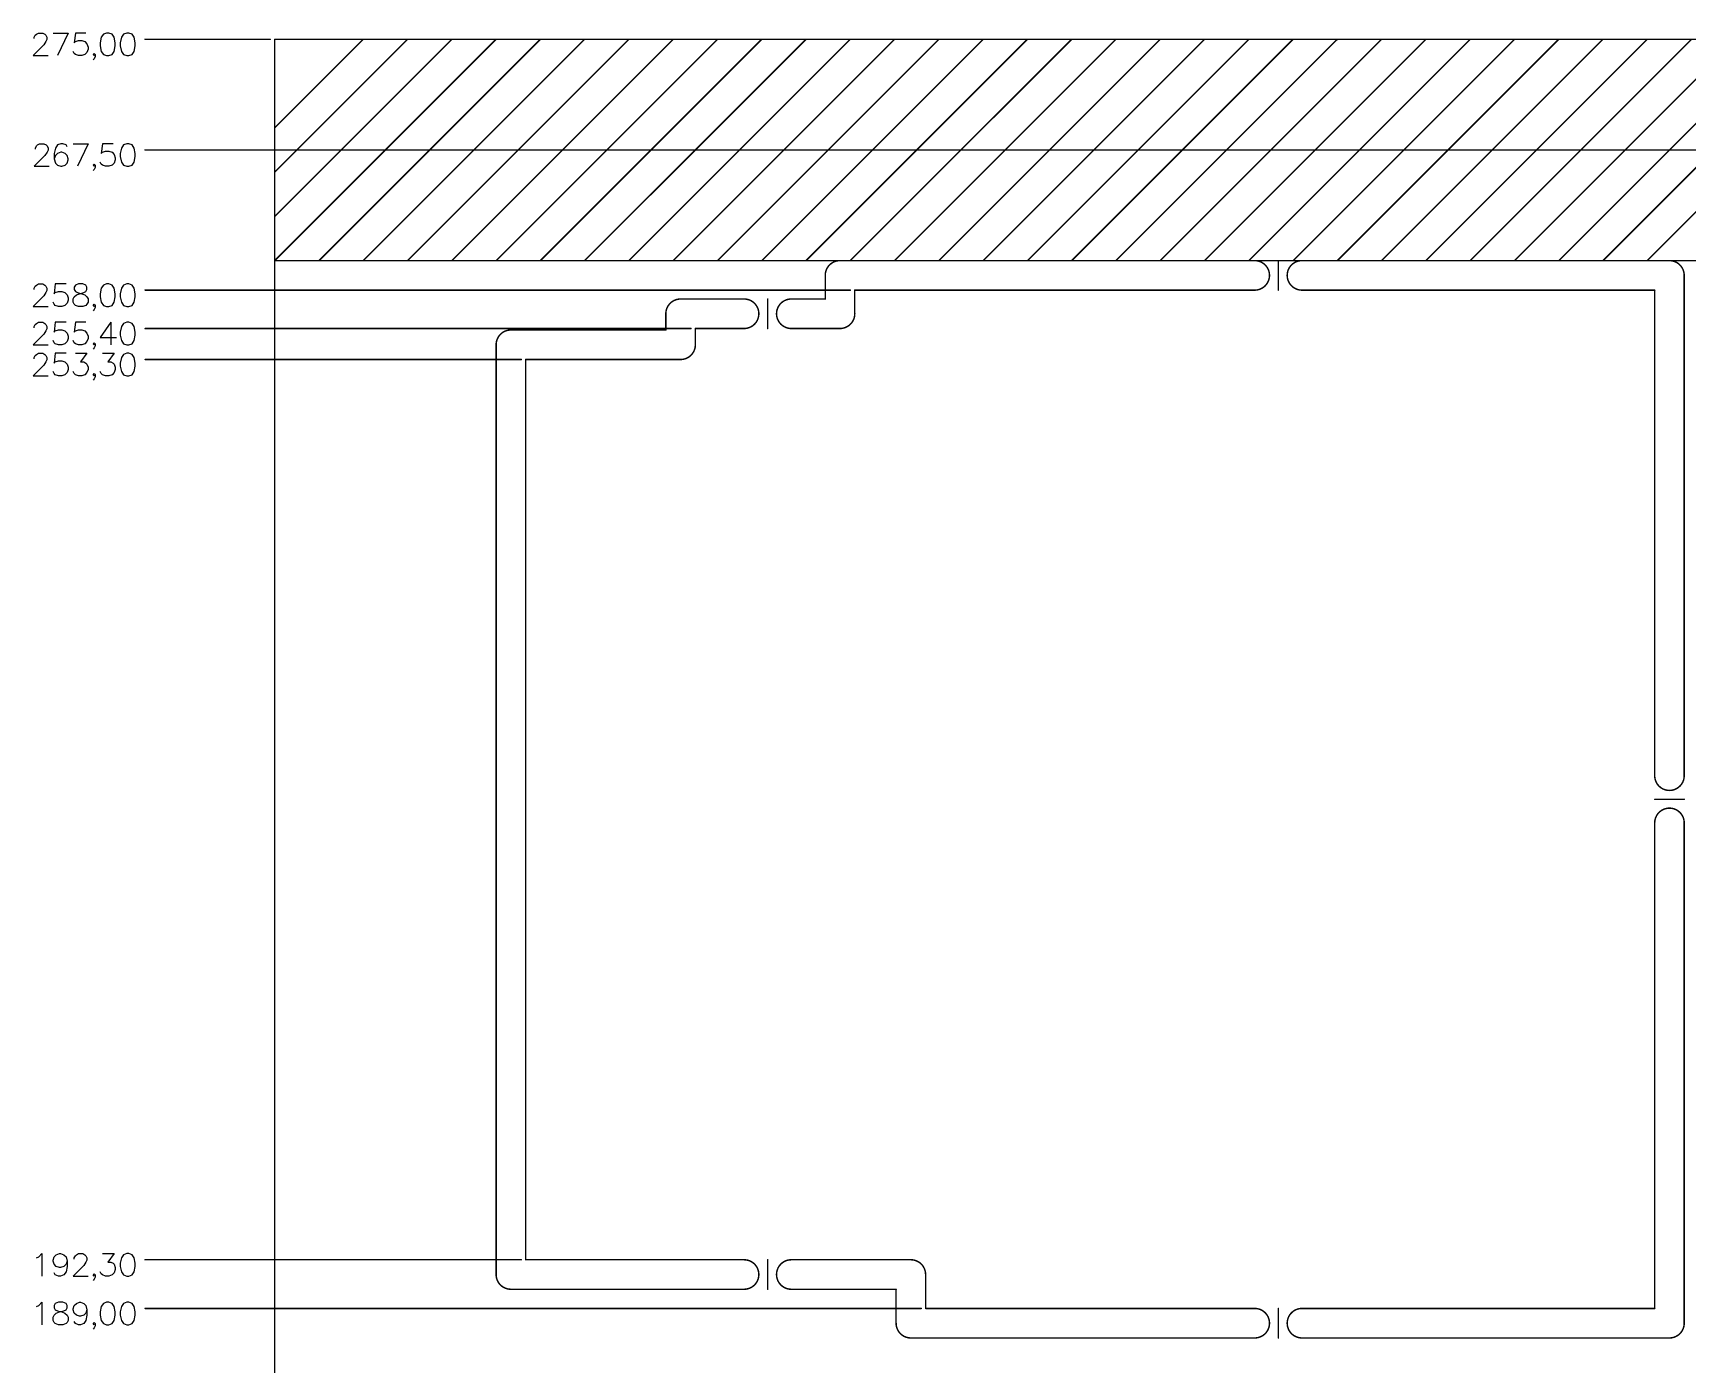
# Model space of a CAD drawing. Header units: millimetres. Extents: x 13 to 259, y -2 to 326.
# Drawn here: x 34.4 to 146.6, y 236 to 326.2 of the extents above; entities that cross this region are included whole.
import ezdxf

# ---------------------------------------------------------------- set-up
doc = ezdxf.new("R2010")
doc.units = ezdxf.units.MM
doc.layers.add('Mechanical9', color=56, linetype='Continuous')

msp = doc.modelspace()

# ---------------------------------------------------------------- linework, layer by layer
at = {"layer": 'Mechanical9'}
for p, q in [((35.15, 325.42), (34.43, 324.69)), ((34.5, 325.93), (34.57, 326.07)), ((34.5, 325.85), (34.5, 325.93)), ((34.57, 326.07), (34.65, 326.14)), ((34.65, 326.14), (34.79, 326.22)), ((34.79, 326.22), (35.08, 326.22)), ((35.08, 326.22), (35.23, 326.14)), ((35.3, 325.64), (35.15, 325.42)), ((35.23, 326.14), (35.3, 326.07)), ((35.3, 326.07), (35.37, 325.93)), ((35.37, 325.78), (35.3, 325.64)), ((35.37, 325.93), (35.37, 325.78)), ((35.78, 326.22), (36.8, 326.22)), ((36.8, 326.22), (36.08, 324.69)), ((37.29, 326.22), (37.21, 325.56)), ((37.21, 325.56), (37.29, 325.64)), ((38.01, 326.22), (37.29, 326.22)), ((37.29, 325.64), (37.5, 325.71)), ((37.5, 325.71), (37.72, 325.71)), ((37.72, 325.71), (37.94, 325.64)), ((37.94, 325.64), (38.08, 325.49)), ((38.08, 325.49), (38.16, 325.27)), ((38.16, 325.27), (38.16, 325.13)), ((39.05, 325.93), (38.98, 325.56)), ((38.98, 325.56), (38.98, 325.35)), ((38.98, 325.35), (39.05, 324.98)), ((39.2, 326.14), (39.05, 325.93)), ((39.41, 326.22), (39.2, 326.14)), ((39.56, 326.22), (39.41, 326.22)), ((39.78, 326.14), (39.56, 326.22)), ((39.92, 325.93), (39.78, 326.14)), ((39.99, 325.56), (39.92, 325.93)), ((39.92, 324.98), (39.99, 325.35)), ((39.99, 325.35), (39.99, 325.56)), ((40.41, 325.93), (40.33, 325.56)), ((40.33, 325.56), (40.33, 325.35)), ((40.33, 325.35), (40.41, 324.98)), ((40.55, 326.14), (40.41, 325.93)), ((40.77, 326.22), (40.55, 326.14)), ((40.91, 326.22), (40.77, 326.22)), ((41.13, 326.14), (40.91, 326.22)), ((41.28, 325.93), (41.13, 326.14)), ((41.35, 325.56), (41.28, 325.93)), ((41.28, 324.98), (41.35, 325.35)), ((41.35, 325.35), (41.35, 325.56)), ((34.43, 324.69), (35.44, 324.69)), ((37.21, 324.84), (37.14, 324.98)), ((37.29, 324.77), (37.21, 324.84)), ((37.5, 324.69), (37.29, 324.77)), ((37.72, 324.69), (37.5, 324.69)), ((37.94, 324.77), (37.72, 324.69)), ((38.08, 324.91), (37.94, 324.77)), ((38.16, 325.13), (38.08, 324.91)), ((38.5, 324.77), (38.57, 324.84)), ((38.57, 324.69), (38.5, 324.77)), ((38.57, 324.48), (38.5, 324.4)), ((38.57, 324.84), (38.64, 324.77)), ((38.64, 324.77), (38.57, 324.69)), ((38.64, 324.62), (38.57, 324.48)), ((38.64, 324.77), (38.64, 324.62)), ((39.05, 324.98), (39.2, 324.77)), ((39.2, 324.77), (39.41, 324.69)), ((39.41, 324.69), (39.56, 324.69)), ((39.56, 324.69), (39.78, 324.77)), ((39.78, 324.77), (39.92, 324.98)), ((40.41, 324.98), (40.55, 324.77)), ((40.55, 324.77), (40.77, 324.69)), ((40.77, 324.69), (40.91, 324.69)), ((40.91, 324.69), (41.13, 324.77)), ((41.13, 324.77), (41.28, 324.98)), ((34.58, 318.43), (34.65, 318.57)), ((34.58, 318.35), (34.58, 318.43)), ((34.65, 318.57), (34.73, 318.64)), ((34.73, 318.64), (34.87, 318.72)), ((34.87, 318.72), (35.16, 318.72)), ((35.16, 318.72), (35.31, 318.64)), ((35.31, 318.64), (35.38, 318.57)), ((35.38, 318.57), (35.45, 318.43)), ((35.45, 318.43), (35.45, 318.28)), ((35.94, 318.43), (35.86, 318.06)), ((36.08, 318.64), (35.94, 318.43)), ((36.3, 318.72), (36.08, 318.64)), ((36.45, 318.72), (36.3, 318.72)), ((36.66, 318.64), (36.45, 318.72)), ((36.74, 318.5), (36.66, 318.64)), ((37.14, 318.72), (38.16, 318.72)), ((38.16, 318.72), (37.43, 317.19)), ((39.12, 318.72), (39.05, 318.06)), ((39.85, 318.72), (39.12, 318.72)), ((40.41, 318.43), (40.33, 318.06)), ((40.55, 318.64), (40.41, 318.43)), ((40.77, 318.72), (40.55, 318.64)), ((40.91, 318.72), (40.77, 318.72)), ((41.13, 318.64), (40.91, 318.72)), ((41.28, 318.43), (41.13, 318.64)), ((41.35, 318.06), (41.28, 318.43)), ((35.23, 317.92), (34.51, 317.19)), ((35.38, 318.14), (35.23, 317.92)), ((35.45, 318.28), (35.38, 318.14)), ((35.86, 318.06), (35.86, 317.7)), ((35.94, 317.92), (35.86, 317.7)), ((35.86, 317.7), (35.94, 317.41)), ((36.08, 318.06), (35.94, 317.92)), ((35.94, 317.41), (36.08, 317.27)), ((36.3, 318.14), (36.08, 318.06)), ((36.37, 318.14), (36.3, 318.14)), ((36.59, 318.06), (36.37, 318.14)), ((36.74, 317.92), (36.59, 318.06)), ((36.59, 317.27), (36.74, 317.41)), ((36.81, 317.7), (36.74, 317.92)), ((36.74, 317.41), (36.81, 317.63)), ((36.81, 317.63), (36.81, 317.7)), ((38.5, 317.27), (38.57, 317.34)), ((38.57, 317.34), (38.64, 317.27)), ((39.05, 317.34), (38.98, 317.48)), ((39.05, 318.06), (39.12, 318.14)), ((39.12, 317.27), (39.05, 317.34)), ((39.12, 318.14), (39.34, 318.21)), ((39.34, 318.21), (39.56, 318.21)), ((39.56, 318.21), (39.78, 318.14)), ((39.78, 318.14), (39.92, 317.99)), ((39.92, 317.41), (39.78, 317.27)), ((39.92, 317.99), (39.99, 317.77)), ((39.99, 317.63), (39.92, 317.41)), ((39.99, 317.77), (39.99, 317.63)), ((40.33, 318.06), (40.33, 317.85)), ((40.33, 317.85), (40.41, 317.48)), ((40.41, 317.48), (40.55, 317.27)), ((41.13, 317.27), (41.28, 317.48)), ((41.28, 317.48), (41.35, 317.85)), ((41.35, 317.85), (41.35, 318.06)), ((34.51, 317.19), (35.52, 317.19)), ((36.08, 317.27), (36.3, 317.19)), ((36.3, 317.19), (36.37, 317.19)), ((36.37, 317.19), (36.59, 317.27)), ((38.57, 317.19), (38.5, 317.27)), ((38.57, 316.98), (38.5, 316.9)), ((38.64, 317.27), (38.57, 317.19)), ((38.64, 317.12), (38.57, 316.98)), ((38.64, 317.27), (38.64, 317.12)), ((39.34, 317.19), (39.12, 317.27)), ((39.56, 317.19), (39.34, 317.19)), ((39.78, 317.27), (39.56, 317.19)), ((40.55, 317.27), (40.77, 317.19)), ((40.77, 317.19), (40.91, 317.19)), ((40.91, 317.19), (41.13, 317.27)), ((35.15, 308.42), (34.43, 307.69)), ((34.5, 308.93), (34.57, 309.07)), ((34.5, 308.85), (34.5, 308.93)), ((34.57, 309.07), (34.65, 309.14)), ((34.65, 309.14), (34.79, 309.22)), ((34.79, 309.22), (35.08, 309.22)), ((35.08, 309.22), (35.23, 309.14)), ((35.3, 308.64), (35.15, 308.42)), ((35.23, 309.14), (35.3, 309.07)), ((35.3, 309.07), (35.37, 308.93)), ((35.37, 308.78), (35.3, 308.64)), ((35.37, 308.93), (35.37, 308.78)), ((35.93, 309.22), (35.86, 308.56)), ((35.86, 308.56), (35.93, 308.64)), ((36.66, 309.22), (35.93, 309.22)), ((35.93, 308.64), (36.15, 308.71)), ((36.15, 308.71), (36.37, 308.71)), ((36.37, 308.71), (36.58, 308.64)), ((36.58, 308.64), (36.73, 308.49)), ((36.73, 308.49), (36.8, 308.27)), ((37.14, 308.2), (37.21, 308.35)), ((37.29, 309.14), (37.21, 309)), ((37.21, 309), (37.21, 308.85)), ((37.21, 308.85), (37.29, 308.71)), ((37.21, 308.35), (37.36, 308.49)), ((37.5, 309.22), (37.29, 309.14)), ((37.29, 308.71), (37.43, 308.64)), ((37.36, 308.49), (37.58, 308.56)), ((37.43, 308.64), (37.72, 308.56)), ((37.79, 309.22), (37.5, 309.22)), ((37.58, 308.56), (37.87, 308.64)), ((37.72, 308.56), (37.94, 308.49)), ((38.01, 309.14), (37.79, 309.22)), ((37.87, 308.64), (38.01, 308.71)), ((37.94, 308.49), (38.08, 308.35)), ((38.08, 309), (38.01, 309.14)), ((38.01, 308.71), (38.08, 308.85)), ((38.08, 308.85), (38.08, 309)), ((38.08, 308.35), (38.16, 308.2)), ((39.05, 308.93), (38.98, 308.56)), ((38.98, 308.56), (38.98, 308.35)), ((38.98, 308.35), (39.05, 307.98)), ((39.2, 309.14), (39.05, 308.93)), ((39.41, 309.22), (39.2, 309.14)), ((39.56, 309.22), (39.41, 309.22)), ((39.78, 309.14), (39.56, 309.22)), ((39.92, 308.93), (39.78, 309.14)), ((39.99, 308.56), (39.92, 308.93)), ((39.92, 307.98), (39.99, 308.35)), ((39.99, 308.35), (39.99, 308.56)), ((40.41, 308.93), (40.33, 308.56)), ((40.33, 308.56), (40.33, 308.35)), ((40.33, 308.35), (40.41, 307.98)), ((40.55, 309.14), (40.41, 308.93)), ((40.77, 309.22), (40.55, 309.14)), ((40.91, 309.22), (40.77, 309.22)), ((41.13, 309.14), (40.91, 309.22)), ((41.28, 308.93), (41.13, 309.14)), ((41.35, 308.56), (41.28, 308.93)), ((41.28, 307.98), (41.35, 308.35)), ((41.35, 308.35), (41.35, 308.56)), ((34.43, 307.69), (35.44, 307.69)), ((35.86, 307.84), (35.78, 307.98)), ((35.93, 307.77), (35.86, 307.84)), ((36.15, 307.69), (35.93, 307.77)), ((36.37, 307.69), (36.15, 307.69)), ((36.58, 307.77), (36.37, 307.69)), ((36.73, 307.91), (36.58, 307.77)), ((36.8, 308.13), (36.73, 307.91)), ((36.8, 308.27), (36.8, 308.13)), ((37.14, 307.98), (37.14, 308.2)), ((37.21, 307.84), (37.14, 307.98)), ((37.29, 307.77), (37.21, 307.84)), ((37.5, 307.69), (37.29, 307.77)), ((37.79, 307.69), (37.5, 307.69)), ((38.01, 307.77), (37.79, 307.69)), ((38.08, 307.84), (38.01, 307.77)), ((38.16, 307.98), (38.08, 307.84)), ((38.16, 308.2), (38.16, 307.98)), ((38.5, 307.77), (38.57, 307.84)), ((38.57, 307.69), (38.5, 307.77)), ((38.57, 307.48), (38.5, 307.4)), ((38.57, 307.84), (38.64, 307.77)), ((38.64, 307.77), (38.57, 307.69)), ((38.64, 307.62), (38.57, 307.48)), ((38.64, 307.77), (38.64, 307.62)), ((39.05, 307.98), (39.2, 307.77)), ((39.2, 307.77), (39.41, 307.69)), ((39.41, 307.69), (39.56, 307.69)), ((39.56, 307.69), (39.78, 307.77)), ((39.78, 307.77), (39.92, 307.98)), ((40.41, 307.98), (40.55, 307.77)), ((40.55, 307.77), (40.77, 307.69)), ((40.77, 307.69), (40.91, 307.69)), ((40.91, 307.69), (41.13, 307.77)), ((41.13, 307.77), (41.28, 307.98)), ((34.5, 306.33), (34.57, 306.47)), ((34.5, 306.25), (34.5, 306.33)), ((34.57, 306.47), (34.65, 306.54)), ((34.65, 306.54), (34.79, 306.62)), ((34.79, 306.62), (35.08, 306.62)), ((35.08, 306.62), (35.23, 306.54)), ((35.23, 306.54), (35.3, 306.47)), ((35.3, 306.47), (35.37, 306.33)), ((35.37, 306.18), (35.3, 306.04)), ((35.37, 306.33), (35.37, 306.18)), ((35.93, 306.62), (35.86, 305.96)), ((36.66, 306.62), (35.93, 306.62)), ((35.93, 306.04), (36.15, 306.11)), ((36.15, 306.11), (36.37, 306.11)), ((36.37, 306.11), (36.58, 306.04)), ((37.29, 306.62), (37.21, 305.96)), ((38.01, 306.62), (37.29, 306.62)), ((37.29, 306.04), (37.5, 306.11)), ((37.5, 306.11), (37.72, 306.11)), ((37.72, 306.11), (37.94, 306.04)), ((39.7, 306.62), (38.98, 305.6)), ((39.7, 306.62), (39.7, 305.09)), ((40.41, 306.33), (40.33, 305.96)), ((40.55, 306.54), (40.41, 306.33)), ((40.77, 306.62), (40.55, 306.54)), ((40.91, 306.62), (40.77, 306.62)), ((41.13, 306.54), (40.91, 306.62)), ((41.28, 306.33), (41.13, 306.54)), ((41.35, 305.96), (41.28, 306.33)), ((35.15, 305.82), (34.43, 305.09)), ((34.43, 305.09), (35.44, 305.09)), ((35.3, 306.04), (35.15, 305.82)), ((35.86, 305.24), (35.78, 305.38)), ((35.86, 305.96), (35.93, 306.04)), ((35.93, 305.17), (35.86, 305.24)), ((36.15, 305.09), (35.93, 305.17)), ((36.37, 305.09), (36.15, 305.09)), ((36.58, 305.17), (36.37, 305.09)), ((36.58, 306.04), (36.73, 305.89)), ((36.73, 305.31), (36.58, 305.17)), ((36.73, 305.89), (36.8, 305.67)), ((36.8, 305.53), (36.73, 305.31)), ((36.8, 305.67), (36.8, 305.53)), ((37.21, 305.24), (37.14, 305.38)), ((37.21, 305.96), (37.29, 306.04)), ((37.29, 305.17), (37.21, 305.24)), ((37.5, 305.09), (37.29, 305.17)), ((37.72, 305.09), (37.5, 305.09)), ((37.94, 305.17), (37.72, 305.09)), ((37.94, 306.04), (38.08, 305.89)), ((38.08, 305.31), (37.94, 305.17)), ((38.08, 305.89), (38.16, 305.67)), ((38.16, 305.53), (38.08, 305.31)), ((38.16, 305.67), (38.16, 305.53)), ((38.5, 305.17), (38.57, 305.24)), ((38.57, 305.09), (38.5, 305.17)), ((38.57, 305.24), (38.64, 305.17)), ((38.64, 305.17), (38.57, 305.09)), ((38.64, 305.02), (38.57, 304.88)), ((38.64, 305.17), (38.64, 305.02)), ((38.98, 305.6), (40.07, 305.6)), ((40.33, 305.96), (40.33, 305.75)), ((40.33, 305.75), (40.41, 305.38)), ((40.41, 305.38), (40.55, 305.17)), ((40.55, 305.17), (40.77, 305.09)), ((40.77, 305.09), (40.91, 305.09)), ((40.91, 305.09), (41.13, 305.17)), ((41.13, 305.17), (41.28, 305.38)), ((41.28, 305.38), (41.35, 305.75)), ((41.35, 305.75), (41.35, 305.96)), ((34.5, 304.23), (34.57, 304.37)), ((34.5, 304.15), (34.5, 304.23)), ((34.57, 304.37), (34.65, 304.44)), ((34.65, 304.44), (34.79, 304.52)), ((34.79, 304.52), (35.08, 304.52)), ((35.08, 304.52), (35.23, 304.44)), ((35.3, 303.94), (35.15, 303.72)), ((35.23, 304.44), (35.3, 304.37)), ((35.3, 304.37), (35.37, 304.23)), ((35.37, 304.08), (35.3, 303.94)), ((35.37, 304.23), (35.37, 304.08)), ((35.93, 304.52), (35.86, 303.86)), ((35.86, 303.86), (35.93, 303.94)), ((36.66, 304.52), (35.93, 304.52)), ((35.93, 303.94), (36.15, 304.01)), ((36.15, 304.01), (36.37, 304.01)), ((36.37, 304.01), (36.58, 303.94)), ((36.58, 303.94), (36.73, 303.79)), ((37.29, 304.52), (38.08, 304.52)), ((38.08, 304.52), (37.65, 303.94)), ((37.65, 303.94), (37.87, 303.94)), ((37.87, 303.94), (38.01, 303.86)), ((38.01, 303.86), (38.08, 303.79)), ((38.57, 304.88), (38.5, 304.8)), ((39.12, 304.52), (39.92, 304.52)), ((39.92, 304.52), (39.49, 303.94)), ((39.49, 303.94), (39.7, 303.94)), ((39.7, 303.94), (39.85, 303.86)), ((39.85, 303.86), (39.92, 303.79)), ((40.41, 304.23), (40.33, 303.86)), ((40.33, 303.86), (40.33, 303.65)), ((40.55, 304.44), (40.41, 304.23)), ((40.77, 304.52), (40.55, 304.44)), ((40.91, 304.52), (40.77, 304.52)), ((41.13, 304.44), (40.91, 304.52)), ((41.28, 304.23), (41.13, 304.44)), ((41.35, 303.86), (41.28, 304.23)), ((41.35, 303.65), (41.35, 303.86)), ((35.15, 303.72), (34.43, 302.99)), ((34.43, 302.99), (35.44, 302.99)), ((35.86, 303.14), (35.78, 303.28)), ((35.93, 303.07), (35.86, 303.14)), ((36.15, 302.99), (35.93, 303.07)), ((36.37, 302.99), (36.15, 302.99)), ((36.58, 303.07), (36.37, 302.99)), ((36.73, 303.21), (36.58, 303.07)), ((36.73, 303.79), (36.8, 303.57)), ((36.8, 303.43), (36.73, 303.21)), ((36.8, 303.57), (36.8, 303.43)), ((37.21, 303.14), (37.14, 303.28)), ((37.29, 303.07), (37.21, 303.14)), ((37.5, 302.99), (37.29, 303.07)), ((37.72, 302.99), (37.5, 302.99)), ((37.94, 303.07), (37.72, 302.99)), ((38.08, 303.21), (37.94, 303.07)), ((38.08, 303.79), (38.16, 303.57)), ((38.16, 303.43), (38.08, 303.21)), ((38.16, 303.57), (38.16, 303.43)), ((38.5, 303.07), (38.57, 303.14)), ((38.57, 302.99), (38.5, 303.07)), ((38.57, 302.78), (38.5, 302.7)), ((38.57, 303.14), (38.64, 303.07)), ((38.64, 303.07), (38.57, 302.99)), ((38.64, 302.92), (38.57, 302.78)), ((38.64, 303.07), (38.64, 302.92)), ((39.05, 303.14), (38.98, 303.28)), ((39.12, 303.07), (39.05, 303.14)), ((39.34, 302.99), (39.12, 303.07)), ((39.56, 302.99), (39.34, 302.99)), ((39.78, 303.07), (39.56, 302.99)), ((39.92, 303.21), (39.78, 303.07)), ((39.92, 303.79), (39.99, 303.57)), ((39.99, 303.43), (39.92, 303.21)), ((39.99, 303.57), (39.99, 303.43)), ((40.33, 303.65), (40.41, 303.28)), ((40.41, 303.28), (40.55, 303.07)), ((40.55, 303.07), (40.77, 302.99)), ((40.77, 302.99), (40.91, 302.99)), ((40.91, 302.99), (41.13, 303.07)), ((41.13, 303.07), (41.28, 303.28)), ((41.28, 303.28), (41.35, 303.65)), ((34.81, 243.3), (35.03, 243.52)), ((35.03, 243.52), (35.03, 241.99)), ((35.86, 243.3), (36, 243.44)), ((36, 243.44), (36.22, 243.52)), ((36.22, 243.52), (36.29, 243.52)), ((36.29, 243.52), (36.51, 243.44)), ((36.51, 243.44), (36.66, 243.3)), ((37.21, 243.23), (37.29, 243.37)), ((37.29, 243.37), (37.36, 243.44)), ((37.36, 243.44), (37.5, 243.52)), ((37.5, 243.52), (37.79, 243.52)), ((37.79, 243.52), (37.94, 243.44)), ((37.94, 243.44), (38.01, 243.37)), ((38.01, 243.37), (38.08, 243.23)), ((39.12, 243.52), (39.92, 243.52)), ((39.92, 243.52), (39.49, 242.94)), ((40.55, 243.44), (40.41, 243.23)), ((40.77, 243.52), (40.55, 243.44)), ((40.91, 243.52), (40.77, 243.52)), ((41.13, 243.44), (40.91, 243.52)), ((41.28, 243.23), (41.13, 243.44)), ((34.67, 243.23), (34.81, 243.3)), ((35.78, 243.08), (35.86, 243.3)), ((35.78, 243.01), (35.78, 243.08)), ((35.86, 242.79), (35.78, 243.01)), ((36, 242.65), (35.86, 242.79)), ((35.93, 242.07), (35.86, 242.21)), ((36.22, 242.57), (36, 242.65)), ((36.29, 242.57), (36.22, 242.57)), ((36.51, 242.65), (36.29, 242.57)), ((36.66, 242.79), (36.51, 242.65)), ((36.66, 242.28), (36.51, 242.07)), ((36.66, 243.3), (36.73, 243.01)), ((36.73, 243.01), (36.66, 242.79)), ((36.73, 242.65), (36.66, 242.28)), ((36.73, 243.01), (36.73, 242.65)), ((37.87, 242.72), (37.14, 241.99)), ((37.21, 243.15), (37.21, 243.23)), ((38.01, 242.94), (37.87, 242.72)), ((38.08, 243.08), (38.01, 242.94)), ((38.08, 243.23), (38.08, 243.08)), ((39.05, 242.14), (38.98, 242.28)), ((39.49, 242.94), (39.7, 242.94)), ((39.7, 242.94), (39.85, 242.86)), ((39.92, 242.21), (39.78, 242.07)), ((39.85, 242.86), (39.92, 242.79)), ((39.92, 242.79), (39.99, 242.57)), ((39.99, 242.43), (39.92, 242.21)), ((39.99, 242.57), (39.99, 242.43)), ((40.41, 243.23), (40.33, 242.86)), ((40.33, 242.86), (40.33, 242.65)), ((40.33, 242.65), (40.41, 242.28)), ((40.41, 242.28), (40.55, 242.07)), ((41.13, 242.07), (41.28, 242.28)), ((41.35, 242.86), (41.28, 243.23)), ((41.28, 242.28), (41.35, 242.65)), ((41.35, 242.65), (41.35, 242.86)), ((36.15, 241.99), (35.93, 242.07)), ((36.29, 241.99), (36.15, 241.99)), ((36.51, 242.07), (36.29, 241.99)), ((37.14, 241.99), (38.16, 241.99)), ((38.5, 242.07), (38.57, 242.14)), ((38.57, 241.99), (38.5, 242.07)), ((38.57, 241.78), (38.5, 241.7)), ((38.57, 242.14), (38.64, 242.07)), ((38.64, 242.07), (38.57, 241.99)), ((38.64, 241.92), (38.57, 241.78)), ((38.64, 242.07), (38.64, 241.92)), ((39.12, 242.07), (39.05, 242.14)), ((39.34, 241.99), (39.12, 242.07)), ((39.56, 241.99), (39.34, 241.99)), ((39.78, 242.07), (39.56, 241.99)), ((40.55, 242.07), (40.77, 241.99)), ((40.77, 241.99), (40.91, 241.99)), ((40.91, 241.99), (41.13, 242.07)), ((34.67, 239.93), (34.81, 240)), ((34.81, 240), (35.03, 240.22)), ((35.03, 240.22), (35.03, 238.69)), ((35.93, 240.14), (35.86, 240)), ((35.86, 240), (35.86, 239.85)), ((36.15, 240.22), (35.93, 240.14)), ((36.44, 240.22), (36.15, 240.22)), ((36.66, 240.14), (36.44, 240.22)), ((36.73, 240), (36.66, 240.14)), ((36.73, 239.85), (36.73, 240)), ((37.14, 239.78), (37.21, 240)), ((37.21, 240), (37.36, 240.14)), ((37.36, 240.14), (37.58, 240.22)), ((37.58, 240.22), (37.65, 240.22)), ((37.65, 240.22), (37.87, 240.14)), ((37.87, 240.14), (38.01, 240)), ((38.01, 240), (38.08, 239.71)), ((39.2, 240.14), (39.05, 239.93)), ((39.41, 240.22), (39.2, 240.14)), ((39.56, 240.22), (39.41, 240.22)), ((39.78, 240.14), (39.56, 240.22)), ((39.92, 239.93), (39.78, 240.14)), ((40.55, 240.14), (40.41, 239.93)), ((40.77, 240.22), (40.55, 240.14)), ((40.91, 240.22), (40.77, 240.22)), ((41.13, 240.14), (40.91, 240.22)), ((41.28, 239.93), (41.13, 240.14)), ((35.78, 239.2), (35.86, 239.35)), ((35.78, 238.98), (35.78, 239.2)), ((35.86, 238.84), (35.78, 238.98)), ((35.86, 239.85), (35.93, 239.71)), ((35.86, 239.35), (36, 239.49)), ((35.93, 238.77), (35.86, 238.84)), ((35.93, 239.71), (36.08, 239.64)), ((36, 239.49), (36.22, 239.56)), ((36.08, 239.64), (36.37, 239.56)), ((36.22, 239.56), (36.51, 239.64)), ((36.37, 239.56), (36.58, 239.49)), ((36.51, 239.64), (36.66, 239.71)), ((36.58, 239.49), (36.73, 239.35)), ((36.66, 239.71), (36.73, 239.85)), ((36.73, 238.84), (36.66, 238.77)), ((36.73, 239.35), (36.8, 239.2)), ((36.8, 238.98), (36.73, 238.84)), ((36.8, 239.2), (36.8, 238.98)), ((37.14, 239.71), (37.14, 239.78)), ((37.21, 239.49), (37.14, 239.71)), ((37.36, 239.35), (37.21, 239.49)), ((37.29, 238.77), (37.21, 238.91)), ((37.58, 239.27), (37.36, 239.35)), ((37.65, 239.27), (37.58, 239.27)), ((37.87, 239.35), (37.65, 239.27)), ((38.01, 239.49), (37.87, 239.35)), ((38.01, 238.98), (37.87, 238.77)), ((38.08, 239.71), (38.01, 239.49)), ((38.08, 239.35), (38.01, 238.98)), ((38.08, 239.71), (38.08, 239.35)), ((38.5, 238.77), (38.57, 238.84)), ((38.57, 238.84), (38.64, 238.77)), ((39.05, 239.93), (38.98, 239.56)), ((38.98, 239.56), (38.98, 239.35)), ((38.98, 239.35), (39.05, 238.98)), ((39.05, 238.98), (39.2, 238.77)), ((39.78, 238.77), (39.92, 238.98)), ((39.99, 239.56), (39.92, 239.93)), ((39.92, 238.98), (39.99, 239.35)), ((39.99, 239.35), (39.99, 239.56)), ((40.41, 239.93), (40.33, 239.56)), ((40.33, 239.56), (40.33, 239.35)), ((40.33, 239.35), (40.41, 238.98)), ((40.41, 238.98), (40.55, 238.77)), ((41.13, 238.77), (41.28, 238.98)), ((41.35, 239.56), (41.28, 239.93)), ((41.28, 238.98), (41.35, 239.35)), ((41.35, 239.35), (41.35, 239.56)), ((36.15, 238.69), (35.93, 238.77)), ((36.44, 238.69), (36.15, 238.69)), ((36.66, 238.77), (36.44, 238.69)), ((37.5, 238.69), (37.29, 238.77)), ((37.65, 238.69), (37.5, 238.69)), ((37.87, 238.77), (37.65, 238.69)), ((38.57, 238.69), (38.5, 238.77)), ((38.57, 238.48), (38.5, 238.4)), ((38.64, 238.77), (38.57, 238.69)), ((38.64, 238.62), (38.57, 238.48)), ((38.64, 238.77), (38.64, 238.62)), ((39.2, 238.77), (39.41, 238.69)), ((39.41, 238.69), (39.56, 238.69)), ((39.56, 238.69), (39.78, 238.77)), ((40.55, 238.77), (40.77, 238.69)), ((40.77, 238.69), (40.91, 238.69)), ((40.91, 238.69), (41.13, 238.77))]:
    msp.add_line(p, q, dxfattribs=at)
at = {"layer": 'Mechanical9', "const_width": 0.1}
for points in [[(42, 325.8), (50.5, 325.8)], [(50.8, 50.8), (50.8, 325.8)], [(50.8, 325.8), (257.8, 325.8)], [(50.8, 310.8), (65.8, 325.8)], [(50.8, 313.8), (62.8, 325.8)], [(50.8, 316.8), (59.8, 325.8)], [(50.8, 319.8), (56.8, 325.8)], [(53.8, 310.8), (68.8, 325.8)], [(56.8, 310.8), (71.8, 325.8)], [(59.8, 310.8), (74.8, 325.8)], [(62.8, 310.8), (77.8, 325.8)], [(65.8, 310.8), (80.8, 325.8)], [(68.8, 310.8), (83.8, 325.8)], [(71.8, 310.8), (86.8, 325.8)], [(74.8, 310.8), (89.8, 325.8)], [(77.8, 310.8), (92.8, 325.8)], [(80.8, 310.8), (95.8, 325.8)], [(83.8, 310.8), (98.8, 325.8)], [(86.8, 310.8), (101.8, 325.8)], [(89.8, 310.8), (104.8, 325.8)], [(92.8, 310.8), (107.8, 325.8)], [(95.8, 310.8), (110.8, 325.8)], [(98.8, 310.8), (113.8, 325.8)], [(101.8, 310.8), (116.8, 325.8)], [(104.8, 310.8), (119.8, 325.8)], [(107.8, 310.8), (122.8, 325.8)], [(110.8, 310.8), (125.8, 325.8)], [(113.8, 310.8), (128.8, 325.8)], [(116.8, 310.8), (131.8, 325.8)], [(119.8, 310.8), (134.8, 325.8)], [(122.8, 310.8), (137.8, 325.8)], [(125.8, 310.8), (140.8, 325.8)], [(128.8, 310.8), (143.8, 325.8)], [(131.8, 310.8), (146.8, 325.8)], [(134.8, 310.8), (149.8, 325.8)], [(137.8, 310.8), (152.8, 325.8)], [(140.8, 310.8), (155.8, 325.8)], [(143.8, 310.8), (158.8, 325.8)], [(42, 318.3), (231.14, 318.3)], [(50.8, 310.8), (257.8, 310.8)], [(89.1, 310.8), (117.2, 310.8)], [(118.8, 308.8), (118.8, 310.8)], [(120.4, 310.8), (145.3, 310.8)], [(88.1, 308.2), (88.1, 309.8)], [(146.3, 275.9), (146.3, 309.8)], [(42, 308.8), (89.8, 308.8)], [(90.1, 307.2), (90.1, 308.8)], [(90.1, 308.8), (117.2, 308.8)], [(120.4, 308.8), (144.3, 308.8)], [(144.3, 308.8), (144.3, 275.9)], [(77.3, 306.1), (77.3, 307.2)], [(78.3, 308.2), (82.6, 308.2)], [(84.2, 306.2), (84.2, 308.2)], [(85.8, 308.2), (88.1, 308.2)], [(42, 306.2), (79, 306.2)], [(66.8, 306.1), (77.3, 306.1)], [(79.3, 305.1), (79.3, 306.2)], [(79.3, 306.2), (82.6, 306.2)], [(85.8, 306.2), (89.1, 306.2)], [(65.8, 242.1), (65.8, 305.1)], [(42, 304.1), (67.5, 304.1)], [(67.8, 243.1), (67.8, 304.1)], [(67.8, 304.1), (78.3, 304.1)], [(144.3, 274.3), (146.3, 274.3)], [(144.3, 239.8), (144.3, 272.7)], [(146.3, 238.8), (146.3, 272.7)], [(42, 243.1), (67.5, 243.1)], [(67.8, 243.1), (82.6, 243.1)], [(84.2, 241.1), (84.2, 243.1)], [(85.8, 243.1), (93.9, 243.1)], [(66.8, 241.1), (82.6, 241.1)], [(85.8, 241.1), (92.9, 241.1)], [(92.9, 238.8), (92.9, 241.1)], [(94.9, 239.8), (94.9, 242.1)], [(42, 239.8), (94.6, 239.8)], [(94.9, 239.8), (117.2, 239.8)], [(118.8, 237.8), (118.8, 239.8)], [(120.4, 239.8), (144.3, 239.8)], [(93.9, 237.8), (117.2, 237.8)], [(120.4, 237.8), (145.3, 237.8)]]:
    msp.add_lwpolyline(points, dxfattribs=at)
at = {"layer": 'Mechanical9', "const_width": 0.05}
for points in [[(41.98, 325.8, 1), (42.02, 325.8, 1)], [(50.48, 325.8, 1), (50.52, 325.8, 1)], [(50.78, 325.8, 1), (50.82, 325.8, 1)], [(50.78, 325.8, 1), (50.82, 325.8, 1)], [(56.78, 325.8, 1), (56.83, 325.8, 1)], [(59.78, 325.8, 1), (59.83, 325.8, 1)], [(62.78, 325.8, 1), (62.83, 325.8, 1)], [(65.78, 325.8, 1), (65.83, 325.8, 1)], [(68.78, 325.8, 1), (68.83, 325.8, 1)], [(71.78, 325.8, 1), (71.83, 325.8, 1)], [(74.78, 325.8, 1), (74.83, 325.8, 1)], [(77.78, 325.8, 1), (77.83, 325.8, 1)], [(80.78, 325.8, 1), (80.83, 325.8, 1)], [(83.78, 325.8, 1), (83.83, 325.8, 1)], [(86.78, 325.8, 1), (86.83, 325.8, 1)], [(89.78, 325.8, 1), (89.83, 325.8, 1)], [(92.78, 325.8, 1), (92.83, 325.8, 1)], [(95.78, 325.8, 1), (95.83, 325.8, 1)], [(98.78, 325.8, 1), (98.83, 325.8, 1)], [(101.78, 325.8, 1), (101.83, 325.8, 1)], [(104.78, 325.8, 1), (104.83, 325.8, 1)], [(107.78, 325.8, 1), (107.83, 325.8, 1)], [(110.78, 325.8, 1), (110.83, 325.8, 1)], [(113.78, 325.8, 1), (113.83, 325.8, 1)], [(116.78, 325.8, 1), (116.83, 325.8, 1)], [(119.78, 325.8, 1), (119.83, 325.8, 1)], [(122.78, 325.8, 1), (122.83, 325.8, 1)], [(125.78, 325.8, 1), (125.83, 325.8, 1)], [(128.78, 325.8, 1), (128.83, 325.8, 1)], [(131.78, 325.8, 1), (131.83, 325.8, 1)], [(134.78, 325.8, 1), (134.83, 325.8, 1)], [(137.78, 325.8, 1), (137.83, 325.8, 1)], [(140.78, 325.8, 1), (140.83, 325.8, 1)], [(143.78, 325.8, 1), (143.83, 325.8, 1)], [(50.78, 319.8, 1), (50.82, 319.8, 1)], [(41.98, 318.3, 1), (42.02, 318.3, 1)], [(50.78, 316.8, 1), (50.82, 316.8, 1)], [(50.78, 313.8, 1), (50.82, 313.8, 1)], [(50.78, 310.8, 1), (50.82, 310.8, 1)], [(50.78, 310.8, 1), (50.82, 310.8, 1)], [(53.78, 310.8, 1), (53.83, 310.8, 1)], [(56.78, 310.8, 1), (56.83, 310.8, 1)], [(59.78, 310.8, 1), (59.83, 310.8, 1)], [(62.78, 310.8, 1), (62.83, 310.8, 1)], [(65.78, 310.8, 1), (65.83, 310.8, 1)], [(68.78, 310.8, 1), (68.83, 310.8, 1)], [(71.78, 310.8, 1), (71.83, 310.8, 1)], [(74.78, 310.8, 1), (74.83, 310.8, 1)], [(77.78, 310.8, 1), (77.83, 310.8, 1)], [(80.78, 310.8, 1), (80.83, 310.8, 1)], [(83.78, 310.8, 1), (83.83, 310.8, 1)], [(86.78, 310.8, 1), (86.83, 310.8, 1)], [(89.08, 310.8, 1), (89.13, 310.8, 1)], [(89.08, 310.8, 1), (89.13, 310.8, 1)], [(89.78, 310.8, 1), (89.83, 310.8, 1)], [(92.78, 310.8, 1), (92.83, 310.8, 1)], [(95.78, 310.8, 1), (95.83, 310.8, 1)], [(98.78, 310.8, 1), (98.83, 310.8, 1)], [(101.78, 310.8, 1), (101.83, 310.8, 1)], [(104.78, 310.8, 1), (104.83, 310.8, 1)], [(107.78, 310.8, 1), (107.83, 310.8, 1)], [(110.78, 310.8, 1), (110.83, 310.8, 1)], [(113.78, 310.8, 1), (113.83, 310.8, 1)], [(116.78, 310.8, 1), (116.83, 310.8, 1)], [(117.18, 310.8, 1), (117.23, 310.8, 1)], [(117.18, 310.8, 1), (117.23, 310.8, 1)], [(118.78, 310.8, 1), (118.83, 310.8, 1)], [(119.78, 310.8, 1), (119.83, 310.8, 1)], [(120.38, 310.8, 1), (120.43, 310.8, 1)], [(120.38, 310.8, 1), (120.43, 310.8, 1)], [(122.78, 310.8, 1), (122.83, 310.8, 1)], [(125.78, 310.8, 1), (125.83, 310.8, 1)], [(128.78, 310.8, 1), (128.83, 310.8, 1)], [(131.78, 310.8, 1), (131.83, 310.8, 1)], [(134.78, 310.8, 1), (134.83, 310.8, 1)], [(137.78, 310.8, 1), (137.83, 310.8, 1)], [(140.78, 310.8, 1), (140.83, 310.8, 1)], [(143.78, 310.8, 1), (143.83, 310.8, 1)], [(145.28, 310.8, 1), (145.33, 310.8, 1)], [(145.28, 310.8, 1), (145.33, 310.8, 1)], [(88.08, 309.8, 1), (88.13, 309.8, 1)], [(88.08, 309.8, 1), (88.13, 309.8, 1)], [(146.28, 309.8, 1), (146.33, 309.8, 1)], [(146.28, 309.8, 1), (146.33, 309.8, 1)], [(41.98, 308.8, 1), (42.02, 308.8, 1)], [(89.78, 308.8, 1), (89.83, 308.8, 1)], [(90.08, 308.8, 1), (90.13, 308.8, 1)], [(90.08, 308.8, 1), (90.13, 308.8, 1)], [(117.18, 308.8, 1), (117.23, 308.8, 1)], [(117.18, 308.8, 1), (117.23, 308.8, 1)], [(118.78, 308.8, 1), (118.83, 308.8, 1)], [(120.38, 308.8, 1), (120.43, 308.8, 1)], [(120.38, 308.8, 1), (120.43, 308.8, 1)], [(144.28, 308.8, 1), (144.33, 308.8, 1)], [(144.28, 308.8, 1), (144.33, 308.8, 1)], [(77.28, 307.2, 1), (77.33, 307.2, 1)], [(77.28, 307.2, 1), (77.33, 307.2, 1)], [(78.28, 308.2, 1), (78.33, 308.2, 1)], [(78.28, 308.2, 1), (78.33, 308.2, 1)], [(82.58, 308.2, 1), (82.63, 308.2, 1)], [(82.58, 308.2, 1), (82.63, 308.2, 1)], [(84.18, 308.2, 1), (84.23, 308.2, 1)], [(85.78, 308.2, 1), (85.83, 308.2, 1)], [(85.78, 308.2, 1), (85.83, 308.2, 1)], [(88.08, 308.2, 1), (88.13, 308.2, 1)], [(88.08, 308.2, 1), (88.13, 308.2, 1)], [(90.08, 307.2, 1), (90.13, 307.2, 1)], [(90.08, 307.2, 1), (90.13, 307.2, 1)], [(41.98, 306.2, 1), (42.02, 306.2, 1)], [(66.78, 306.1, 1), (66.83, 306.1, 1)], [(66.78, 306.1, 1), (66.83, 306.1, 1)], [(77.28, 306.1, 1), (77.33, 306.1, 1)], [(77.28, 306.1, 1), (77.33, 306.1, 1)], [(78.98, 306.2, 1), (79.03, 306.2, 1)], [(79.28, 306.2, 1), (79.33, 306.2, 1)], [(79.28, 306.2, 1), (79.33, 306.2, 1)], [(82.58, 306.2, 1), (82.63, 306.2, 1)], [(82.58, 306.2, 1), (82.63, 306.2, 1)], [(84.18, 306.2, 1), (84.23, 306.2, 1)], [(85.78, 306.2, 1), (85.83, 306.2, 1)], [(85.78, 306.2, 1), (85.83, 306.2, 1)], [(89.08, 306.2, 1), (89.13, 306.2, 1)], [(89.08, 306.2, 1), (89.13, 306.2, 1)], [(65.78, 305.1, 1), (65.83, 305.1, 1)], [(65.78, 305.1, 1), (65.83, 305.1, 1)], [(79.28, 305.1, 1), (79.33, 305.1, 1)], [(79.28, 305.1, 1), (79.33, 305.1, 1)], [(41.98, 304.1, 1), (42.02, 304.1, 1)], [(67.48, 304.1, 1), (67.53, 304.1, 1)], [(67.78, 304.1, 1), (67.83, 304.1, 1)], [(67.78, 304.1, 1), (67.83, 304.1, 1)], [(78.28, 304.1, 1), (78.33, 304.1, 1)], [(78.28, 304.1, 1), (78.33, 304.1, 1)], [(144.28, 275.9, 1), (144.33, 275.9, 1)], [(144.28, 275.9, 1), (144.33, 275.9, 1)], [(146.28, 275.9, 1), (146.33, 275.9, 1)], [(146.28, 275.9, 1), (146.33, 275.9, 1)], [(144.28, 274.3, 1), (144.33, 274.3, 1)], [(146.28, 274.3, 1), (146.33, 274.3, 1)], [(144.28, 272.7, 1), (144.33, 272.7, 1)], [(144.28, 272.7, 1), (144.33, 272.7, 1)], [(146.28, 272.7, 1), (146.33, 272.7, 1)], [(146.28, 272.7, 1), (146.33, 272.7, 1)], [(41.98, 243.1, 1), (42.02, 243.1, 1)], [(67.48, 243.1, 1), (67.53, 243.1, 1)], [(67.78, 243.1, 1), (67.83, 243.1, 1)], [(67.78, 243.1, 1), (67.83, 243.1, 1)], [(82.58, 243.1, 1), (82.63, 243.1, 1)], [(82.58, 243.1, 1), (82.63, 243.1, 1)], [(84.18, 243.1, 1), (84.23, 243.1, 1)], [(85.78, 243.1, 1), (85.83, 243.1, 1)], [(85.78, 243.1, 1), (85.83, 243.1, 1)], [(93.88, 243.1, 1), (93.93, 243.1, 1)], [(93.88, 243.1, 1), (93.93, 243.1, 1)], [(65.78, 242.1, 1), (65.83, 242.1, 1)], [(65.78, 242.1, 1), (65.83, 242.1, 1)], [(66.78, 241.1, 1), (66.83, 241.1, 1)], [(66.78, 241.1, 1), (66.83, 241.1, 1)], [(82.58, 241.1, 1), (82.63, 241.1, 1)], [(82.58, 241.1, 1), (82.63, 241.1, 1)], [(84.18, 241.1, 1), (84.23, 241.1, 1)], [(85.78, 241.1, 1), (85.83, 241.1, 1)], [(85.78, 241.1, 1), (85.83, 241.1, 1)], [(92.88, 241.1, 1), (92.93, 241.1, 1)], [(92.88, 241.1, 1), (92.93, 241.1, 1)], [(94.88, 242.1, 1), (94.93, 242.1, 1)], [(94.88, 242.1, 1), (94.93, 242.1, 1)], [(41.98, 239.8, 1), (42.02, 239.8, 1)], [(92.88, 238.8, 1), (92.93, 238.8, 1)], [(92.88, 238.8, 1), (92.93, 238.8, 1)], [(94.58, 239.8, 1), (94.63, 239.8, 1)], [(94.88, 239.8, 1), (94.93, 239.8, 1)], [(94.88, 239.8, 1), (94.93, 239.8, 1)], [(117.18, 239.8, 1), (117.23, 239.8, 1)], [(117.18, 239.8, 1), (117.23, 239.8, 1)], [(118.78, 239.8, 1), (118.83, 239.8, 1)], [(120.38, 239.8, 1), (120.43, 239.8, 1)], [(120.38, 239.8, 1), (120.43, 239.8, 1)], [(144.28, 239.8, 1), (144.33, 239.8, 1)], [(144.28, 239.8, 1), (144.33, 239.8, 1)], [(146.28, 238.8, 1), (146.33, 238.8, 1)], [(146.28, 238.8, 1), (146.33, 238.8, 1)], [(93.88, 237.8, 1), (93.93, 237.8, 1)], [(93.88, 237.8, 1), (93.93, 237.8, 1)], [(117.18, 237.8, 1), (117.23, 237.8, 1)], [(117.18, 237.8, 1), (117.23, 237.8, 1)], [(118.78, 237.8, 1), (118.83, 237.8, 1)], [(120.38, 237.8, 1), (120.43, 237.8, 1)], [(120.38, 237.8, 1), (120.43, 237.8, 1)], [(145.28, 237.8, 1), (145.33, 237.8, 1)], [(145.28, 237.8, 1), (145.33, 237.8, 1)]]:
    msp.add_lwpolyline(points, format="xyb", close=True, dxfattribs=at)
at = {"layer": 'Mechanical9', "const_width": 0.1}
for points in [[(88.1, 309.8, -0.414214), (89.1, 310.8)], [(117.2, 310.8, -1), (117.2, 308.8)], [(120.4, 308.8, -1), (120.4, 310.8)], [(145.3, 310.8, -0.414214), (146.3, 309.8)], [(77.3, 307.2, -0.414214), (78.3, 308.2)], [(82.6, 308.2, -1), (82.6, 306.2)], [(85.8, 306.2, -1), (85.8, 308.2)], [(90.1, 307.2, -0.414214), (89.1, 306.2)], [(65.8, 305.1, -0.414214), (66.8, 306.1)], [(79.3, 305.1, -0.414214), (78.3, 304.1)], [(146.3, 275.9, -1), (144.3, 275.9)], [(144.3, 272.7, -1), (146.3, 272.7)], [(82.6, 243.1, -1), (82.6, 241.1)], [(85.8, 241.1, -1), (85.8, 243.1)], [(93.9, 243.1, -0.414214), (94.9, 242.1)], [(66.8, 241.1, -0.414214), (65.8, 242.1)], [(93.9, 237.8, -0.414214), (92.9, 238.8)], [(117.2, 239.8, -1), (117.2, 237.8)], [(120.4, 237.8, -1), (120.4, 239.8)], [(146.3, 238.8, -0.414214), (145.3, 237.8)]]:
    msp.add_lwpolyline(points, format="xyb", dxfattribs=at)

doc.saveas('drawing.dxf')
